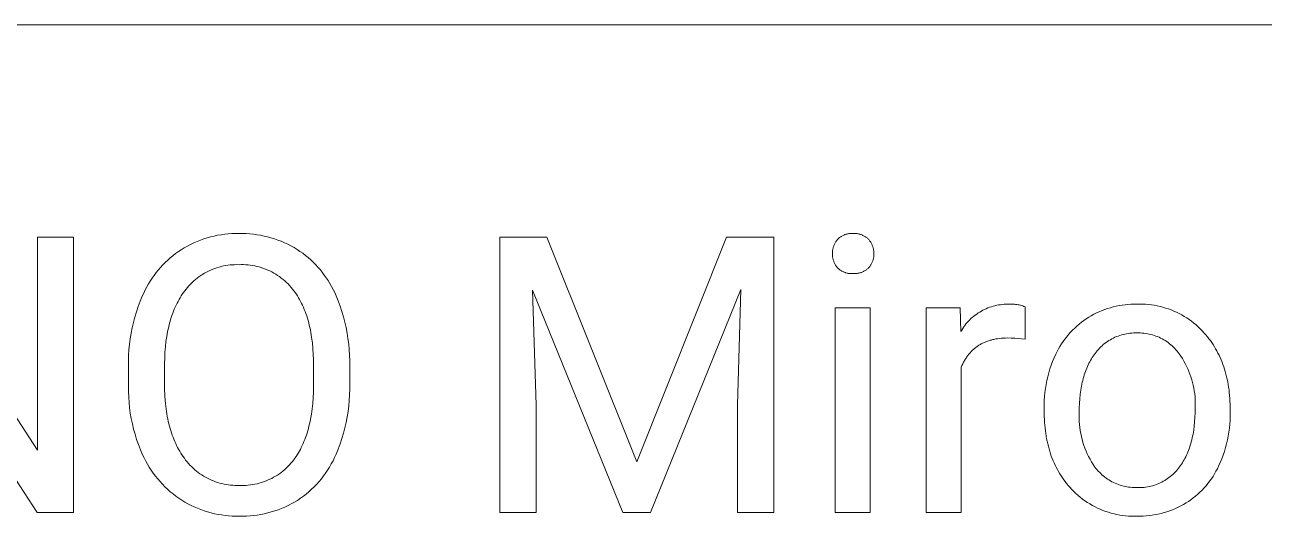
# Model space of a CAD drawing. Header units: millimetres. Extents: x 974 to 5700, y -47 to 3256.
# Drawn here: x 4353.3 to 4555, y 401.8 to 481.8 of the extents above; entities that cross this region are included whole.
import ezdxf

# ---------------------------------------------------------------- set-up
doc = ezdxf.new("R2010")
doc.units = ezdxf.units.MM
doc.header["$MEASUREMENT"] = 0
doc.layers.add('Domyślny', color=7, linetype='Continuous', true_color=0x000000)

msp = doc.modelspace()

# ---------------------------------------------------------------- linework, layer by layer
at = {"layer": 'Domyślny', "color": 18, "lineweight": 15, "true_color": 0x000000}
for p, q in [((5695.7, 481.77), (3913.94, 481.77)), ((4385.29, 447.61), (4385.87, 447.69)), ((4385.87, 447.69), (4386.45, 447.75)), ((4386.45, 447.75), (4387.03, 447.79)), ((4387.03, 447.79), (4387.61, 447.81)), ((4387.61, 447.81), (4388.19, 447.81)), ((4388.19, 447.81), (4388.78, 447.81)), ((4388.78, 447.81), (4389.36, 447.79)), ((4389.36, 447.79), (4389.95, 447.75)), ((4389.95, 447.75), (4390.53, 447.69)), ((4390.53, 447.69), (4391.11, 447.62)), ((4486.78, 447.63), (4486.89, 447.67)), ((4486.89, 447.67), (4486.99, 447.7)), ((4486.99, 447.7), (4487.1, 447.73)), ((4487.1, 447.73), (4487.21, 447.75)), ((4487.21, 447.75), (4487.32, 447.77)), ((4487.32, 447.77), (4487.43, 447.79)), ((4487.43, 447.79), (4487.54, 447.8)), ((4487.54, 447.8), (4487.65, 447.81)), ((4487.65, 447.81), (4487.76, 447.82)), ((4487.76, 447.82), (4487.87, 447.82)), ((4487.87, 447.82), (4487.98, 447.82)), ((4487.98, 447.82), (4488.09, 447.82)), ((4488.09, 447.82), (4488.2, 447.82)), ((4488.2, 447.82), (4488.32, 447.82)), ((4488.32, 447.82), (4488.43, 447.82)), ((4488.43, 447.82), (4488.54, 447.81)), ((4488.54, 447.81), (4488.65, 447.8)), ((4488.65, 447.8), (4488.76, 447.79)), ((4488.76, 447.79), (4488.87, 447.77)), ((4488.87, 447.77), (4488.98, 447.75)), ((4488.98, 447.75), (4489.09, 447.73)), ((4489.09, 447.73), (4489.19, 447.7)), ((4489.19, 447.7), (4489.3, 447.66)), ((4489.3, 447.66), (4489.4, 447.63)), ((4332.81, 447.2), (4355.41, 412.56)), ((4355.41, 412.56), (4355.41, 447.2)), ((4355.41, 447.2), (4361.29, 447.2)), ((4361.29, 447.2), (4361.29, 402.44)), ((4379.28, 445.49), (4379.79, 445.77)), ((4379.79, 445.77), (4380.3, 446.04)), ((4380.3, 446.04), (4380.83, 446.29)), ((4380.83, 446.29), (4381.37, 446.52)), ((4381.37, 446.52), (4381.91, 446.73)), ((4381.91, 446.73), (4382.46, 446.93)), ((4382.46, 446.93), (4383.01, 447.1)), ((4383.01, 447.1), (4383.58, 447.26)), ((4383.58, 447.26), (4384.14, 447.4)), ((4384.14, 447.4), (4384.71, 447.52)), ((4384.71, 447.52), (4385.29, 447.61)), ((4391.11, 447.62), (4391.68, 447.52)), ((4391.68, 447.52), (4392.26, 447.4)), ((4392.26, 447.4), (4392.83, 447.27)), ((4392.83, 447.27), (4393.39, 447.11)), ((4393.39, 447.11), (4393.95, 446.94)), ((4393.95, 446.94), (4394.5, 446.75)), ((4394.5, 446.75), (4395.05, 446.54)), ((4395.05, 446.54), (4395.58, 446.31)), ((4395.58, 446.31), (4396.11, 446.06)), ((4396.11, 446.06), (4396.64, 445.8)), ((4396.64, 445.8), (4397.15, 445.51)), ((4430.64, 402.43), (4430.64, 447.2)), ((4430.64, 447.2), (4438.26, 447.2)), ((4438.26, 447.2), (4452.9, 410.68)), ((4452.9, 410.68), (4467.52, 447.2)), ((4467.52, 447.2), (4475.19, 447.2)), ((4475.19, 447.2), (4475.19, 402.43)), ((4484.87, 445.55), (4484.9, 445.66)), ((4484.9, 445.66), (4484.94, 445.77)), ((4484.94, 445.77), (4484.98, 445.88)), ((4484.98, 445.88), (4485.03, 445.98)), ((4485.03, 445.98), (4485.07, 446.09)), ((4485.07, 446.09), (4485.12, 446.19)), ((4485.12, 446.19), (4485.18, 446.29)), ((4485.18, 446.29), (4485.24, 446.39)), ((4485.24, 446.39), (4485.3, 446.49)), ((4485.3, 446.49), (4485.36, 446.58)), ((4485.36, 446.58), (4485.43, 446.68)), ((4485.43, 446.68), (4485.5, 446.77)), ((4485.5, 446.77), (4485.57, 446.86)), ((4485.57, 446.86), (4485.65, 446.93)), ((4485.65, 446.93), (4485.74, 447.01)), ((4485.74, 447.01), (4485.82, 447.08)), ((4485.82, 447.08), (4485.91, 447.15)), ((4485.91, 447.15), (4486, 447.22)), ((4486, 447.22), (4486.09, 447.28)), ((4486.09, 447.28), (4486.18, 447.34)), ((4486.18, 447.34), (4486.28, 447.4)), ((4486.28, 447.4), (4486.37, 447.45)), ((4486.37, 447.45), (4486.47, 447.5)), ((4486.47, 447.5), (4486.58, 447.55)), ((4486.58, 447.55), (4486.68, 447.59)), ((4486.68, 447.59), (4486.78, 447.63)), ((4489.4, 447.63), (4489.51, 447.59)), ((4489.51, 447.59), (4489.61, 447.55)), ((4489.61, 447.55), (4489.71, 447.5)), ((4489.71, 447.5), (4489.81, 447.45)), ((4489.81, 447.45), (4489.91, 447.4)), ((4489.91, 447.4), (4490, 447.34)), ((4490, 447.34), (4490.1, 447.28)), ((4490.1, 447.28), (4490.19, 447.22)), ((4490.19, 447.22), (4490.28, 447.15)), ((4490.28, 447.15), (4490.37, 447.08)), ((4490.37, 447.08), (4490.45, 447.01)), ((4490.45, 447.01), (4490.53, 446.93)), ((4490.53, 446.93), (4490.61, 446.86)), ((4490.61, 446.86), (4490.69, 446.77)), ((4490.69, 446.77), (4490.76, 446.68)), ((4490.76, 446.68), (4490.83, 446.59)), ((4490.83, 446.59), (4490.9, 446.49)), ((4490.9, 446.49), (4490.96, 446.4)), ((4490.96, 446.4), (4491.02, 446.3)), ((4491.02, 446.3), (4491.08, 446.2)), ((4491.08, 446.2), (4491.13, 446.09)), ((4491.13, 446.09), (4491.18, 445.99)), ((4491.18, 445.99), (4491.22, 445.88)), ((4491.22, 445.88), (4491.27, 445.77)), ((4491.27, 445.77), (4491.3, 445.66)), ((4491.3, 445.66), (4491.34, 445.55)), ((4376.59, 443.48), (4377, 443.85)), ((4377, 443.85), (4377.43, 444.2)), ((4377.43, 444.2), (4377.87, 444.55)), ((4377.87, 444.55), (4378.32, 444.87)), ((4378.32, 444.87), (4378.78, 445.18)), ((4378.78, 445.18), (4379.28, 445.49)), ((4397.15, 445.51), (4397.65, 445.21)), ((4397.65, 445.21), (4398.11, 444.91)), ((4398.11, 444.91), (4398.56, 444.59)), ((4398.56, 444.59), (4399, 444.25)), ((4399, 444.25), (4399.43, 443.9)), ((4399.43, 443.9), (4399.85, 443.53)), ((4484.74, 444.76), (4484.75, 444.87)), ((4484.74, 444.64), (4484.74, 444.76)), ((4484.74, 444.53), (4484.74, 444.64)), ((4484.74, 444.41), (4484.74, 444.53)), ((4484.74, 444.3), (4484.74, 444.41)), ((4484.75, 444.18), (4484.74, 444.3)), ((4484.75, 444.87), (4484.76, 444.99)), ((4484.76, 444.07), (4484.75, 444.18)), ((4484.76, 444.99), (4484.77, 445.1)), ((4484.77, 443.96), (4484.76, 444.07)), ((4484.77, 445.1), (4484.79, 445.21)), ((4484.79, 443.84), (4484.77, 443.96)), ((4484.79, 445.21), (4484.82, 445.33)), ((4484.81, 443.73), (4484.79, 443.84)), ((4484.84, 443.62), (4484.81, 443.73)), ((4484.82, 445.33), (4484.84, 445.44)), ((4484.84, 445.44), (4484.87, 445.55)), ((4491.34, 445.55), (4491.37, 445.44)), ((4491.38, 443.65), (4491.36, 443.55)), ((4491.37, 445.44), (4491.4, 445.33)), ((4491.41, 443.76), (4491.38, 443.65)), ((4491.4, 445.33), (4491.42, 445.22)), ((4491.43, 443.87), (4491.41, 443.76)), ((4491.42, 445.22), (4491.44, 445.1)), ((4491.45, 443.98), (4491.43, 443.87)), ((4491.44, 445.1), (4491.45, 444.99)), ((4491.45, 444.99), (4491.47, 444.87)), ((4491.46, 444.09), (4491.45, 443.98)), ((4491.47, 444.2), (4491.46, 444.09)), ((4491.47, 444.87), (4491.47, 444.76)), ((4491.47, 444.76), (4491.48, 444.64)), ((4491.48, 444.31), (4491.47, 444.2)), ((4491.48, 444.64), (4491.48, 444.53)), ((4491.48, 444.53), (4491.48, 444.42)), ((4491.48, 444.42), (4491.48, 444.31)), ((4374.7, 441.44), (4375.05, 441.87)), ((4375.05, 441.87), (4375.41, 442.29)), ((4375.41, 442.29), (4375.79, 442.7)), ((4375.79, 442.7), (4376.18, 443.1)), ((4376.18, 443.1), (4376.59, 443.48)), ((4383.25, 441.71), (4382.92, 441.54)), ((4383.58, 441.86), (4383.25, 441.71)), ((4383.91, 442), (4383.58, 441.86)), ((4384.26, 442.13), (4383.91, 442)), ((4384.6, 442.25), (4384.26, 442.13)), ((4384.95, 442.35), (4384.6, 442.25)), ((4385.3, 442.45), (4384.95, 442.35)), ((4385.66, 442.53), (4385.3, 442.45)), ((4386.01, 442.6), (4385.66, 442.53)), ((4386.37, 442.65), (4386.01, 442.6)), ((4386.74, 442.7), (4386.37, 442.65)), ((4387.1, 442.73), (4386.74, 442.7)), ((4387.46, 442.74), (4387.1, 442.73)), ((4387.83, 442.75), (4387.46, 442.74)), ((4388.19, 442.74), (4387.83, 442.75)), ((4388.56, 442.75), (4388.19, 442.74)), ((4388.93, 442.75), (4388.56, 442.75)), ((4389.3, 442.73), (4388.93, 442.75)), ((4389.66, 442.7), (4389.3, 442.73)), ((4390.03, 442.66), (4389.66, 442.7)), ((4390.39, 442.61), (4390.03, 442.66)), ((4390.75, 442.54), (4390.39, 442.61)), ((4391.11, 442.46), (4390.75, 442.54)), ((4391.47, 442.37), (4391.11, 442.46)), ((4391.82, 442.26), (4391.47, 442.37)), ((4392.17, 442.14), (4391.82, 442.26)), ((4392.52, 442.02), (4392.17, 442.14)), ((4392.86, 441.87), (4392.52, 442.02)), ((4393.19, 441.72), (4392.86, 441.87)), ((4393.52, 441.56), (4393.19, 441.72)), ((4399.85, 443.53), (4400.25, 443.15)), ((4400.25, 443.15), (4400.64, 442.76)), ((4400.64, 442.76), (4401.02, 442.35)), ((4401.02, 442.35), (4401.39, 441.93)), ((4401.39, 441.93), (4401.74, 441.5)), ((4484.87, 443.51), (4484.84, 443.62)), ((4484.9, 443.4), (4484.87, 443.51)), ((4484.94, 443.29), (4484.9, 443.4)), ((4484.98, 443.18), (4484.94, 443.29)), ((4485.02, 443.08), (4484.98, 443.18)), ((4485.07, 442.97), (4485.02, 443.08)), ((4485.12, 442.87), (4485.07, 442.97)), ((4485.18, 442.77), (4485.12, 442.87)), ((4485.23, 442.67), (4485.18, 442.77)), ((4485.3, 442.58), (4485.23, 442.67)), ((4485.36, 442.48), (4485.3, 442.58)), ((4485.43, 442.39), (4485.36, 442.48)), ((4485.5, 442.3), (4485.43, 442.39)), ((4485.57, 442.21), (4485.5, 442.3)), ((4485.66, 442.14), (4485.57, 442.21)), ((4485.74, 442.06), (4485.66, 442.14)), ((4485.82, 442), (4485.74, 442.06)), ((4485.91, 441.93), (4485.82, 442)), ((4486, 441.86), (4485.91, 441.93)), ((4486.09, 441.8), (4486, 441.86)), ((4486.19, 441.75), (4486.09, 441.8)), ((4486.28, 441.69), (4486.19, 441.75)), ((4486.38, 441.64), (4486.28, 441.69)), ((4486.48, 441.59), (4486.38, 441.64)), ((4489.77, 441.62), (4489.66, 441.57)), ((4489.87, 441.68), (4489.77, 441.62)), ((4489.97, 441.73), (4489.87, 441.68)), ((4490.07, 441.79), (4489.97, 441.73)), ((4490.16, 441.85), (4490.07, 441.79)), ((4490.26, 441.92), (4490.16, 441.85)), ((4490.35, 441.99), (4490.26, 441.92)), ((4490.44, 442.06), (4490.35, 441.99)), ((4490.53, 442.13), (4490.44, 442.06)), ((4490.61, 442.21), (4490.53, 442.13)), ((4490.68, 442.3), (4490.61, 442.21)), ((4490.75, 442.38), (4490.68, 442.3)), ((4490.82, 442.47), (4490.75, 442.38)), ((4490.89, 442.56), (4490.82, 442.47)), ((4490.95, 442.65), (4490.89, 442.56)), ((4491.01, 442.74), (4490.95, 442.65)), ((4491.06, 442.84), (4491.01, 442.74)), ((4491.11, 442.93), (4491.06, 442.84)), ((4491.16, 443.03), (4491.11, 442.93)), ((4491.21, 443.13), (4491.16, 443.03)), ((4491.25, 443.23), (4491.21, 443.13)), ((4491.29, 443.34), (4491.25, 443.23)), ((4491.32, 443.44), (4491.29, 443.34)), ((4491.36, 443.55), (4491.32, 443.44)), ((4373.18, 439.12), (4373.45, 439.6)), ((4373.45, 439.6), (4373.74, 440.07)), ((4373.74, 440.07), (4374.05, 440.54)), ((4374.05, 440.54), (4374.37, 440.99)), ((4374.37, 440.99), (4374.7, 441.44)), ((4380.56, 439.84), (4380.3, 439.59)), ((4380.83, 440.09), (4380.56, 439.84)), ((4381.11, 440.33), (4380.83, 440.09)), ((4381.39, 440.56), (4381.11, 440.33)), ((4381.68, 440.78), (4381.39, 440.56)), ((4381.98, 440.98), (4381.68, 440.78)), ((4382.29, 441.18), (4381.98, 440.98)), ((4382.6, 441.37), (4382.29, 441.18)), ((4382.92, 441.54), (4382.6, 441.37)), ((4393.85, 441.38), (4393.52, 441.56)), ((4394.16, 441.2), (4393.85, 441.38)), ((4394.47, 441), (4394.16, 441.2)), ((4394.78, 440.79), (4394.47, 441)), ((4395.07, 440.57), (4394.78, 440.79)), ((4395.36, 440.34), (4395.07, 440.57)), ((4395.64, 440.1), (4395.36, 440.34)), ((4395.91, 439.85), (4395.64, 440.1)), ((4396.18, 439.6), (4395.91, 439.85)), ((4396.43, 439.33), (4396.18, 439.6)), ((4401.74, 441.5), (4402.07, 441.06)), ((4402.07, 441.06), (4402.39, 440.61)), ((4402.39, 440.61), (4402.7, 440.15)), ((4402.7, 440.15), (4402.99, 439.67)), ((4402.99, 439.67), (4403.26, 439.19)), ((4486.58, 441.55), (4486.48, 441.59)), ((4486.68, 441.51), (4486.58, 441.55)), ((4486.79, 441.47), (4486.68, 441.51)), ((4486.89, 441.43), (4486.79, 441.47)), ((4487, 441.4), (4486.89, 441.43)), ((4487.11, 441.38), (4487, 441.4)), ((4487.21, 441.35), (4487.11, 441.38)), ((4487.32, 441.33), (4487.21, 441.35)), ((4487.43, 441.32), (4487.32, 441.33)), ((4487.54, 441.31), (4487.43, 441.32)), ((4487.65, 441.3), (4487.54, 441.31)), ((4487.76, 441.29), (4487.65, 441.3)), ((4487.87, 441.29), (4487.76, 441.29)), ((4487.98, 441.29), (4487.87, 441.29)), ((4488.09, 441.3), (4487.98, 441.29)), ((4488.21, 441.29), (4488.09, 441.3)), ((4488.32, 441.29), (4488.21, 441.29)), ((4488.44, 441.29), (4488.32, 441.29)), ((4488.55, 441.3), (4488.44, 441.29)), ((4488.67, 441.31), (4488.55, 441.3)), ((4488.78, 441.32), (4488.67, 441.31)), ((4488.89, 441.34), (4488.78, 441.32)), ((4489.01, 441.36), (4488.89, 441.34)), ((4489.12, 441.39), (4489.01, 441.36)), ((4489.23, 441.42), (4489.12, 441.39)), ((4489.34, 441.45), (4489.23, 441.42)), ((4489.45, 441.49), (4489.34, 441.45)), ((4489.56, 441.53), (4489.45, 441.49)), ((4489.66, 441.57), (4489.56, 441.53)), ((4372.11, 436.78), (4372.45, 437.61)), ((4372.45, 437.61), (4372.68, 438.12)), ((4372.68, 438.12), (4372.92, 438.62)), ((4372.92, 438.62), (4373.18, 439.12)), ((4378.79, 437.66), (4378.61, 437.37)), ((4378.97, 437.94), (4378.79, 437.66)), ((4379.16, 438.21), (4378.97, 437.94)), ((4379.36, 438.48), (4379.16, 438.21)), ((4379.58, 438.77), (4379.36, 438.48)), ((4379.81, 439.05), (4379.58, 438.77)), ((4380.05, 439.32), (4379.81, 439.05)), ((4380.3, 439.59), (4380.05, 439.32)), ((4396.67, 439.05), (4396.43, 439.33)), ((4396.91, 438.77), (4396.67, 439.05)), ((4397.13, 438.48), (4396.91, 438.77)), ((4397.33, 438.21), (4397.13, 438.48)), ((4397.52, 437.93), (4397.33, 438.21)), ((4397.7, 437.65), (4397.52, 437.93)), ((4397.88, 437.36), (4397.7, 437.65)), ((4403.26, 439.19), (4403.52, 438.7)), ((4403.52, 438.7), (4403.76, 438.2)), ((4403.76, 438.2), (4403.98, 437.69)), ((4403.98, 437.69), (4404.32, 436.85)), ((4450.62, 402.43), (4435.96, 438.59)), ((4435.96, 438.59), (4436.55, 419.87)), ((4469.84, 438.68), (4455.13, 402.43)), ((4469.28, 419.87), (4469.84, 438.68)), ((4355.35, 402.44), (4332.81, 436.92)), ((4371.5, 435.08), (4371.79, 435.94)), ((4371.79, 435.94), (4372.11, 436.78)), ((4377.81, 435.83), (4377.66, 435.51)), ((4377.95, 436.15), (4377.81, 435.83)), ((4378.11, 436.47), (4377.95, 436.15)), ((4378.27, 436.77), (4378.11, 436.47)), ((4378.44, 437.07), (4378.27, 436.77)), ((4378.61, 437.37), (4378.44, 437.07)), ((4398.05, 437.06), (4397.88, 437.36)), ((4398.22, 436.76), (4398.05, 437.06)), ((4398.38, 436.45), (4398.22, 436.76)), ((4398.53, 436.13), (4398.38, 436.45)), ((4398.67, 435.8), (4398.53, 436.13)), ((4398.81, 435.47), (4398.67, 435.8)), ((4404.32, 436.85), (4404.64, 436)), ((4404.64, 436), (4404.92, 435.14)), ((4485.21, 402.44), (4485.21, 435.7)), ((4485.21, 435.7), (4490.89, 435.7)), ((4490.89, 435.7), (4490.89, 402.44)), ((4500, 402.44), (4500, 435.7)), ((4500, 435.7), (4505.52, 435.7)), ((4505.52, 435.7), (4505.62, 431.86)), ((4509.5, 435.46), (4509.77, 435.58)), ((4509.77, 435.58), (4510.04, 435.7)), ((4510.04, 435.7), (4510.32, 435.8)), ((4510.32, 435.8), (4510.61, 435.9)), ((4510.61, 435.9), (4510.89, 435.98)), ((4510.89, 435.98), (4511.18, 436.06)), ((4511.18, 436.06), (4511.47, 436.13)), ((4511.47, 436.13), (4511.77, 436.18)), ((4511.77, 436.18), (4512.06, 436.23)), ((4512.06, 436.23), (4512.36, 436.27)), ((4512.36, 436.27), (4512.66, 436.29)), ((4512.66, 436.29), (4512.95, 436.31)), ((4512.95, 436.31), (4513.25, 436.32)), ((4513.25, 436.32), (4513.55, 436.31)), ((4513.55, 436.31), (4513.75, 436.32)), ((4513.75, 436.32), (4513.95, 436.32)), ((4513.95, 436.32), (4514.14, 436.31)), ((4514.14, 436.31), (4514.34, 436.3)), ((4514.34, 436.3), (4514.54, 436.28)), ((4514.54, 436.28), (4514.74, 436.25)), ((4514.74, 436.25), (4514.93, 436.22)), ((4514.93, 436.22), (4515.12, 436.18)), ((4515.12, 436.18), (4515.32, 436.13)), ((4515.32, 436.13), (4515.51, 436.08)), ((4515.51, 436.08), (4515.7, 436.02)), ((4515.7, 436.02), (4515.88, 435.96)), ((4515.88, 435.96), (4516.07, 435.89)), ((4516.07, 435.89), (4516.07, 430.6)), ((4529.05, 435.44), (4529.51, 435.6)), ((4529.51, 435.6), (4529.97, 435.74)), ((4529.97, 435.74), (4530.44, 435.87)), ((4530.44, 435.87), (4530.91, 435.98)), ((4530.91, 435.98), (4531.38, 436.08)), ((4531.38, 436.08), (4531.86, 436.16)), ((4531.86, 436.16), (4532.34, 436.22)), ((4532.34, 436.22), (4532.82, 436.27)), ((4532.82, 436.27), (4533.31, 436.3)), ((4533.31, 436.3), (4533.79, 436.31)), ((4533.79, 436.31), (4534.27, 436.31)), ((4534.27, 436.31), (4534.75, 436.32)), ((4534.75, 436.32), (4535.22, 436.32)), ((4535.22, 436.32), (4535.7, 436.29)), ((4535.7, 436.29), (4536.17, 436.25)), ((4536.17, 436.25), (4536.64, 436.2)), ((4536.64, 436.2), (4537.11, 436.13)), ((4537.11, 436.13), (4537.57, 436.04)), ((4537.57, 436.04), (4538.04, 435.94)), ((4538.04, 435.94), (4538.5, 435.82)), ((4538.5, 435.82), (4538.95, 435.68)), ((4538.95, 435.68), (4539.4, 435.54)), ((4371, 433.35), (4371.24, 434.22)), ((4371.24, 434.22), (4371.5, 435.08)), ((4377.04, 433.77), (4376.94, 433.41)), ((4377.16, 434.13), (4377.04, 433.77)), ((4377.27, 434.49), (4377.16, 434.13)), ((4377.4, 434.83), (4377.27, 434.49)), ((4377.53, 435.17), (4377.4, 434.83)), ((4377.66, 435.51), (4377.53, 435.17)), ((4398.95, 435.12), (4398.81, 435.47)), ((4399.08, 434.77), (4398.95, 435.12)), ((4399.2, 434.42), (4399.08, 434.77)), ((4399.31, 434.05), (4399.2, 434.42)), ((4399.42, 433.68), (4399.31, 434.05)), ((4399.53, 433.3), (4399.42, 433.68)), ((4404.92, 435.14), (4405.18, 434.27)), ((4405.18, 434.27), (4405.41, 433.39)), ((4506.86, 433.54), (4507.07, 433.75)), ((4507.07, 433.75), (4507.28, 433.96)), ((4507.28, 433.96), (4507.5, 434.16)), ((4507.5, 434.16), (4507.73, 434.35)), ((4507.73, 434.35), (4507.97, 434.53)), ((4507.97, 434.53), (4508.21, 434.71)), ((4508.21, 434.71), (4508.46, 434.88)), ((4508.46, 434.88), (4508.71, 435.03)), ((4508.71, 435.03), (4508.97, 435.19)), ((4508.97, 435.19), (4509.23, 435.33)), ((4509.23, 435.33), (4509.5, 435.46)), ((4525.25, 433.37), (4525.64, 433.65)), ((4525.64, 433.65), (4526.03, 433.93)), ((4526.03, 433.93), (4526.43, 434.19)), ((4526.43, 434.19), (4526.85, 434.43)), ((4526.85, 434.43), (4527.28, 434.67)), ((4527.28, 434.67), (4527.71, 434.88)), ((4527.71, 434.88), (4528.15, 435.08)), ((4528.15, 435.08), (4528.6, 435.27)), ((4528.6, 435.27), (4529.05, 435.44)), ((4539.4, 435.54), (4539.85, 435.37)), ((4539.85, 435.37), (4540.29, 435.19)), ((4540.29, 435.19), (4540.72, 435)), ((4540.72, 435), (4541.15, 434.79)), ((4541.15, 434.79), (4541.56, 434.56)), ((4541.56, 434.56), (4541.97, 434.33)), ((4541.97, 434.33), (4542.38, 434.08)), ((4542.38, 434.08), (4542.77, 433.81)), ((4542.77, 433.81), (4543.15, 433.53)), ((4370.48, 430.7), (4370.63, 431.59)), ((4370.63, 431.59), (4370.8, 432.47)), ((4370.8, 432.47), (4371, 433.35)), ((4376.58, 431.88), (4376.43, 431.07)), ((4376.66, 432.27), (4376.58, 431.88)), ((4376.75, 432.65), (4376.66, 432.27)), ((4376.84, 433.03), (4376.75, 432.65)), ((4376.94, 433.41), (4376.84, 433.03)), ((4399.62, 432.92), (4399.53, 433.3)), ((4399.71, 432.52), (4399.62, 432.92)), ((4399.8, 432.12), (4399.71, 432.52)), ((4399.88, 431.72), (4399.8, 432.12)), ((4400.01, 430.88), (4399.88, 431.72)), ((4405.41, 433.39), (4405.61, 432.51)), ((4405.61, 432.51), (4405.78, 431.62)), ((4405.78, 431.62), (4405.92, 430.72)), ((4505.62, 431.86), (4505.77, 432.11)), ((4505.77, 432.11), (4505.93, 432.37)), ((4505.93, 432.37), (4506.1, 432.61)), ((4506.1, 432.61), (4506.28, 432.85)), ((4506.28, 432.85), (4506.46, 433.09)), ((4506.46, 433.09), (4506.66, 433.31)), ((4506.66, 433.31), (4506.86, 433.54)), ((4523.17, 431.39), (4523.49, 431.74)), ((4523.49, 431.74), (4523.82, 432.09)), ((4523.82, 432.09), (4524.16, 432.43)), ((4524.16, 432.43), (4524.52, 432.75)), ((4524.52, 432.75), (4524.88, 433.07)), ((4524.88, 433.07), (4525.25, 433.37)), ((4532.87, 431.55), (4532.59, 431.51)), ((4533.15, 431.59), (4532.87, 431.55)), ((4533.43, 431.62), (4533.15, 431.59)), ((4533.71, 431.63), (4533.43, 431.62)), ((4533.99, 431.64), (4533.71, 431.63)), ((4534.27, 431.64), (4533.99, 431.64)), ((4534.56, 431.64), (4534.27, 431.64)), ((4534.84, 431.64), (4534.56, 431.64)), ((4535.13, 431.62), (4534.84, 431.64)), ((4535.41, 431.59), (4535.13, 431.62)), ((4535.7, 431.56), (4535.41, 431.59)), ((4535.98, 431.51), (4535.7, 431.56)), ((4543.15, 433.53), (4543.53, 433.24)), ((4543.53, 433.24), (4543.89, 432.94)), ((4543.89, 432.94), (4544.25, 432.62)), ((4544.25, 432.62), (4544.59, 432.3)), ((4544.59, 432.3), (4544.92, 431.96)), ((4544.92, 431.96), (4545.24, 431.61)), ((4545.24, 431.61), (4545.5, 431.31)), ((4370.28, 428.9), (4370.36, 429.8)), ((4370.36, 429.8), (4370.48, 430.7)), ((4376.31, 430.24), (4376.22, 429.38)), ((4376.43, 431.07), (4376.31, 430.24)), ((4400.13, 430.01), (4400.01, 430.88)), ((4400.21, 429.12), (4400.13, 430.01)), ((4405.92, 430.72), (4406.04, 429.82)), ((4406.04, 429.82), (4406.12, 428.92)), ((4508.45, 429.55), (4508.34, 429.47)), ((4508.57, 429.63), (4508.45, 429.55)), ((4508.69, 429.7), (4508.57, 429.63)), ((4508.81, 429.77), (4508.69, 429.7)), ((4508.93, 429.84), (4508.81, 429.77)), ((4509.06, 429.91), (4508.93, 429.84)), ((4509.19, 429.97), (4509.06, 429.91)), ((4509.31, 430.03), (4509.19, 429.97)), ((4509.44, 430.09), (4509.31, 430.03)), ((4509.58, 430.15), (4509.44, 430.09)), ((4509.71, 430.2), (4509.58, 430.15)), ((4509.85, 430.26), (4509.71, 430.2)), ((4509.98, 430.31), (4509.85, 430.26)), ((4510.12, 430.35), (4509.98, 430.31)), ((4510.26, 430.4), (4510.12, 430.35)), ((4510.4, 430.44), (4510.26, 430.4)), ((4510.55, 430.48), (4510.4, 430.44)), ((4510.69, 430.52), (4510.55, 430.48)), ((4510.84, 430.56), (4510.69, 430.52)), ((4510.99, 430.59), (4510.84, 430.56)), ((4511.3, 430.65), (4510.99, 430.59)), ((4511.61, 430.7), (4511.3, 430.65)), ((4511.92, 430.74), (4511.61, 430.7)), ((4512.25, 430.78), (4511.92, 430.74)), ((4512.58, 430.8), (4512.25, 430.78)), ((4512.92, 430.81), (4512.58, 430.8)), ((4513.27, 430.82), (4512.92, 430.81)), ((4513.83, 430.81), (4513.27, 430.82)), ((4514.39, 430.79), (4513.83, 430.81)), ((4514.95, 430.74), (4514.39, 430.79)), ((4515.51, 430.68), (4514.95, 430.74)), ((4516.07, 430.6), (4515.51, 430.68)), ((4521.76, 429.44), (4522.02, 429.85)), ((4522.02, 429.85), (4522.29, 430.25)), ((4522.29, 430.25), (4522.57, 430.64)), ((4522.57, 430.64), (4522.86, 431.02)), ((4522.86, 431.02), (4523.17, 431.39)), ((4528.6, 429.54), (4528.4, 429.35)), ((4528.81, 429.73), (4528.6, 429.54)), ((4529.03, 429.9), (4528.81, 429.73)), ((4529.26, 430.07), (4529.03, 429.9)), ((4529.49, 430.23), (4529.26, 430.07)), ((4529.72, 430.39), (4529.49, 430.23)), ((4529.96, 430.53), (4529.72, 430.39)), ((4530.21, 430.67), (4529.96, 430.53)), ((4530.46, 430.8), (4530.21, 430.67)), ((4530.71, 430.92), (4530.46, 430.8)), ((4530.97, 431.03), (4530.71, 430.92)), ((4531.24, 431.13), (4530.97, 431.03)), ((4531.5, 431.23), (4531.24, 431.13)), ((4531.77, 431.31), (4531.5, 431.23)), ((4532.04, 431.39), (4531.77, 431.31)), ((4532.32, 431.45), (4532.04, 431.39)), ((4532.59, 431.51), (4532.32, 431.45)), ((4536.26, 431.45), (4535.98, 431.51)), ((4536.53, 431.39), (4536.26, 431.45)), ((4536.81, 431.31), (4536.53, 431.39)), ((4537.08, 431.23), (4536.81, 431.31)), ((4537.35, 431.13), (4537.08, 431.23)), ((4537.62, 431.03), (4537.35, 431.13)), ((4537.88, 430.92), (4537.62, 431.03)), ((4538.14, 430.8), (4537.88, 430.92)), ((4538.39, 430.67), (4538.14, 430.8)), ((4538.64, 430.53), (4538.39, 430.67)), ((4538.88, 430.38), (4538.64, 430.53)), ((4539.12, 430.22), (4538.88, 430.38)), ((4539.35, 430.06), (4539.12, 430.22)), ((4539.58, 429.88), (4539.35, 430.06)), ((4539.8, 429.7), (4539.58, 429.88)), ((4540.01, 429.51), (4539.8, 429.7)), ((4540.22, 429.32), (4540.01, 429.51)), ((4545.5, 431.31), (4545.75, 431.01)), ((4545.75, 431.01), (4546, 430.7)), ((4546, 430.7), (4546.23, 430.38)), ((4546.23, 430.38), (4546.46, 430.06)), ((4546.46, 430.06), (4546.67, 429.74)), ((4546.67, 429.74), (4546.88, 429.4)), ((4370.2, 427.1), (4370.22, 428)), ((4370.22, 428), (4370.28, 428.9)), ((4376.1, 427.59), (4376.07, 426.66)), ((4376.14, 428.5), (4376.1, 427.59)), ((4376.22, 429.38), (4376.14, 428.5)), ((4400.28, 428.2), (4400.21, 429.12)), ((4400.31, 427.24), (4400.28, 428.2)), ((4406.12, 428.92), (4406.18, 428.01)), ((4406.18, 428.01), (4406.2, 427.11)), ((4506.47, 427.55), (4506.39, 427.42)), ((4506.55, 427.67), (4506.47, 427.55)), ((4506.64, 427.79), (4506.55, 427.67)), ((4506.72, 427.91), (4506.64, 427.79)), ((4506.81, 428.02), (4506.72, 427.91)), ((4506.9, 428.14), (4506.81, 428.02)), ((4506.99, 428.25), (4506.9, 428.14)), ((4507.08, 428.36), (4506.99, 428.25)), ((4507.18, 428.46), (4507.08, 428.36)), ((4507.27, 428.56), (4507.18, 428.46)), ((4507.37, 428.67), (4507.27, 428.56)), ((4507.47, 428.77), (4507.37, 428.67)), ((4507.57, 428.86), (4507.47, 428.77)), ((4507.68, 428.96), (4507.57, 428.86)), ((4507.78, 429.05), (4507.68, 428.96)), ((4507.89, 429.14), (4507.78, 429.05)), ((4508, 429.23), (4507.89, 429.14)), ((4508.11, 429.31), (4508, 429.23)), ((4508.22, 429.39), (4508.11, 429.31)), ((4508.34, 429.47), (4508.22, 429.39)), ((4520.57, 426.99), (4520.81, 427.59)), ((4520.81, 427.59), (4521.08, 428.18)), ((4521.08, 428.18), (4521.3, 428.61)), ((4521.3, 428.61), (4521.52, 429.03)), ((4521.52, 429.03), (4521.76, 429.44)), ((4527.01, 427.64), (4526.87, 427.41)), ((4527.16, 427.86), (4527.01, 427.64)), ((4527.32, 428.08), (4527.16, 427.86)), ((4527.47, 428.29), (4527.32, 428.08)), ((4527.64, 428.51), (4527.47, 428.29)), ((4527.82, 428.73), (4527.64, 428.51)), ((4528.01, 428.94), (4527.82, 428.73)), ((4528.2, 429.15), (4528.01, 428.94)), ((4528.4, 429.35), (4528.2, 429.15)), ((4540.42, 429.12), (4540.22, 429.32)), ((4540.62, 428.91), (4540.42, 429.12)), ((4540.8, 428.69), (4540.62, 428.91)), ((4540.98, 428.47), (4540.8, 428.69)), ((4541.15, 428.24), (4540.98, 428.47)), ((4541.42, 427.85), (4541.15, 428.24)), ((4541.67, 427.46), (4541.42, 427.85)), ((4546.88, 429.4), (4547.08, 429.06)), ((4547.08, 429.06), (4547.28, 428.72)), ((4547.28, 428.72), (4547.46, 428.37)), ((4547.46, 428.37), (4547.64, 428.01)), ((4547.64, 428.01), (4547.81, 427.65)), ((4547.81, 427.65), (4547.97, 427.28)), ((4370.2, 426.2), (4370.2, 427.1)), ((4370.2, 422.97), (4370.2, 426.2)), ((4376.07, 426.66), (4376.07, 423.37)), ((4400.33, 426.26), (4400.31, 427.24)), ((4400.33, 422.94), (4400.33, 426.26)), ((4406.2, 427.11), (4406.2, 426.2)), ((4406.2, 426.2), (4406.2, 423.37)), ((4505.81, 426.34), (4505.68, 426.05)), ((4505.68, 426.05), (4505.68, 402.44)), ((4505.94, 426.63), (4505.81, 426.34)), ((4506.08, 426.9), (4505.94, 426.63)), ((4506.16, 427.04), (4506.08, 426.9)), ((4506.23, 427.17), (4506.16, 427.04)), ((4506.31, 427.3), (4506.23, 427.17)), ((4506.39, 427.42), (4506.31, 427.3)), ((4519.94, 425.15), (4520.13, 425.77)), ((4520.13, 425.77), (4520.34, 426.38)), ((4520.34, 426.38), (4520.57, 426.99)), ((4526.01, 425.65), (4525.9, 425.38)), ((4526.11, 425.92), (4526.01, 425.65)), ((4526.23, 426.18), (4526.11, 425.92)), ((4526.35, 426.44), (4526.23, 426.18)), ((4526.47, 426.69), (4526.35, 426.44)), ((4526.6, 426.94), (4526.47, 426.69)), ((4526.73, 427.17), (4526.6, 426.94)), ((4526.87, 427.41), (4526.73, 427.17)), ((4541.91, 427.05), (4541.67, 427.46)), ((4542.14, 426.64), (4541.91, 427.05)), ((4542.35, 426.22), (4542.14, 426.64)), ((4542.55, 425.79), (4542.35, 426.22)), ((4542.74, 425.36), (4542.55, 425.79)), ((4547.97, 427.28), (4548.12, 426.9)), ((4548.12, 426.9), (4548.27, 426.52)), ((4548.27, 426.52), (4548.4, 426.13)), ((4548.4, 426.13), (4548.53, 425.74)), ((4548.53, 425.74), (4548.65, 425.34)), ((4519.5, 423.25), (4519.62, 423.89)), ((4519.62, 423.89), (4519.77, 424.52)), ((4519.77, 424.52), (4519.94, 425.15)), ((4525.39, 423.62), (4525.32, 423.3)), ((4525.46, 423.92), (4525.39, 423.62)), ((4525.54, 424.23), (4525.46, 423.92)), ((4525.62, 424.52), (4525.54, 424.23)), ((4525.71, 424.81), (4525.62, 424.52)), ((4525.8, 425.1), (4525.71, 424.81)), ((4525.9, 425.38), (4525.8, 425.1)), ((4542.91, 424.92), (4542.74, 425.36)), ((4543.06, 424.48), (4542.91, 424.92)), ((4543.2, 424.03), (4543.06, 424.48)), ((4543.33, 423.57), (4543.2, 424.03)), ((4543.44, 423.12), (4543.33, 423.57)), ((4548.65, 425.34), (4548.76, 424.93)), ((4548.76, 424.93), (4548.87, 424.52)), ((4548.87, 424.52), (4548.96, 424.1)), ((4548.96, 424.1), (4549.05, 423.67)), ((4549.05, 423.67), (4549.13, 423.24)), ((4370.21, 422.09), (4370.2, 422.97)), ((4370.24, 421.21), (4370.21, 422.09)), ((4376.07, 423.37), (4376.09, 422.42)), ((4376.09, 422.42), (4376.12, 421.49)), ((4376.12, 421.49), (4376.19, 420.59)), ((4400.26, 421.06), (4400.3, 421.99)), ((4400.3, 421.99), (4400.33, 422.94)), ((4406.18, 421.56), (4406.13, 420.65)), ((4406.2, 422.46), (4406.18, 421.56)), ((4406.2, 423.37), (4406.2, 422.46)), ((4519.24, 421.32), (4519.31, 421.97)), ((4519.31, 421.97), (4519.39, 422.61)), ((4519.39, 422.61), (4519.5, 423.25)), ((4525.05, 421.65), (4524.98, 420.94)), ((4525.15, 422.33), (4525.05, 421.65)), ((4525.2, 422.66), (4525.15, 422.33)), ((4525.26, 422.98), (4525.2, 422.66)), ((4525.32, 423.3), (4525.26, 422.98)), ((4543.53, 422.66), (4543.44, 423.12)), ((4543.61, 422.19), (4543.53, 422.66)), ((4543.68, 421.73), (4543.61, 422.19)), ((4543.73, 421.26), (4543.68, 421.73)), ((4549.13, 423.24), (4549.2, 422.81)), ((4549.2, 422.81), (4549.26, 422.36)), ((4549.26, 422.36), (4549.31, 421.92)), ((4549.31, 421.92), (4549.36, 421.46)), ((4549.36, 421.46), (4549.4, 421)), ((4370.3, 420.33), (4370.24, 421.21)), ((4370.39, 419.45), (4370.3, 420.33)), ((4370.51, 418.58), (4370.39, 419.45)), ((4376.19, 420.59), (4376.27, 419.72)), ((4376.27, 419.72), (4376.39, 418.87)), ((4400.09, 419.28), (4400.19, 420.15)), ((4400.19, 420.15), (4400.26, 421.06)), ((4406.04, 419.75), (4405.93, 418.85)), ((4406.13, 420.65), (4406.04, 419.75)), ((4436.55, 419.87), (4436.55, 402.43)), ((4469.28, 402.43), (4469.28, 419.87)), ((4519.18, 420.03), (4519.2, 420.67)), ((4519.18, 419.38), (4519.18, 420.03)), ((4519.2, 420.67), (4519.24, 421.32)), ((4524.9, 419.47), (4524.89, 418.7)), ((4524.93, 420.22), (4524.9, 419.47)), ((4524.98, 420.94), (4524.93, 420.22)), ((4543.76, 420.79), (4543.73, 421.26)), ((4543.78, 420.32), (4543.76, 420.79)), ((4543.76, 419.38), (4543.78, 419.85)), ((4543.78, 419.85), (4543.78, 420.32)), ((4549.4, 421), (4549.42, 420.53)), ((4549.42, 420.53), (4549.45, 420.06)), ((4549.45, 420.06), (4549.46, 419.09)), ((4370.66, 417.71), (4370.51, 418.58)), ((4370.84, 416.85), (4370.66, 417.71)), ((4376.39, 418.87), (4376.45, 418.46)), ((4376.45, 418.46), (4376.53, 418.05)), ((4376.53, 418.05), (4376.6, 417.65)), ((4376.6, 417.65), (4376.69, 417.25)), ((4399.75, 417.22), (4399.83, 417.62)), ((4399.83, 417.62), (4399.97, 418.44)), ((4399.97, 418.44), (4400.09, 419.28)), ((4405.79, 417.96), (4405.61, 417.07)), ((4405.93, 418.85), (4405.79, 417.96)), ((4519.18, 418.98), (4519.18, 419.38)), ((4519.2, 418.03), (4519.18, 418.98)), ((4519.22, 417.56), (4519.2, 418.03)), ((4519.24, 417.09), (4519.22, 417.56)), ((4524.89, 418.7), (4524.88, 418.21)), ((4524.88, 418.21), (4524.88, 417.71)), ((4524.88, 417.71), (4524.9, 417.22)), ((4543.67, 417.18), (4543.72, 417.89)), ((4543.72, 417.89), (4543.75, 418.62)), ((4543.75, 418.62), (4543.76, 419.38)), ((4549.44, 417.42), (4549.4, 416.77)), ((4549.46, 418.06), (4549.44, 417.42)), ((4549.46, 419.09), (4549.46, 418.7)), ((4549.46, 418.7), (4549.46, 418.06)), ((4371.05, 415.99), (4370.84, 416.85)), ((4371.28, 415.14), (4371.05, 415.99)), ((4376.69, 417.25), (4376.78, 416.86)), ((4376.78, 416.86), (4376.88, 416.48)), ((4376.88, 416.48), (4376.98, 416.11)), ((4376.98, 416.11), (4377.09, 415.74)), ((4377.09, 415.74), (4377.21, 415.38)), ((4399.26, 415.33), (4399.37, 415.7)), ((4399.37, 415.7), (4399.48, 416.07)), ((4399.48, 416.07), (4399.57, 416.44)), ((4399.57, 416.44), (4399.67, 416.83)), ((4399.67, 416.83), (4399.75, 417.22)), ((4405.41, 416.18), (4405.18, 415.31)), ((4405.61, 417.07), (4405.41, 416.18)), ((4519.28, 416.63), (4519.24, 417.09)), ((4519.33, 416.18), (4519.28, 416.63)), ((4519.38, 415.73), (4519.33, 416.18)), ((4519.44, 415.29), (4519.38, 415.73)), ((4524.9, 417.22), (4524.93, 416.72)), ((4524.93, 416.72), (4524.98, 416.23)), ((4524.98, 416.23), (4525.05, 415.74)), ((4525.05, 415.74), (4525.14, 415.25)), ((4543.41, 415.18), (4543.46, 415.5)), ((4543.46, 415.5), (4543.52, 415.82)), ((4543.52, 415.82), (4543.6, 416.49)), ((4543.6, 416.49), (4543.67, 417.18)), ((4549.25, 415.5), (4549.15, 414.86)), ((4549.34, 416.13), (4549.25, 415.5)), ((4549.4, 416.77), (4549.34, 416.13)), ((4371.54, 414.3), (4371.28, 415.14)), ((4371.84, 413.46), (4371.54, 414.3)), ((4372.15, 412.64), (4371.84, 413.46)), ((4377.21, 415.38), (4377.33, 415.02)), ((4377.33, 415.02), (4377.46, 414.67)), ((4377.46, 414.67), (4377.6, 414.33)), ((4377.6, 414.33), (4377.74, 413.99)), ((4377.74, 413.99), (4377.89, 413.66)), ((4377.89, 413.66), (4378.04, 413.34)), ((4398.48, 413.3), (4398.62, 413.62)), ((4398.62, 413.62), (4398.76, 413.95)), ((4398.76, 413.95), (4398.9, 414.29)), ((4398.9, 414.29), (4399.03, 414.63)), ((4399.03, 414.63), (4399.15, 414.98)), ((4399.15, 414.98), (4399.26, 415.33)), ((4404.64, 413.58), (4404.32, 412.73)), ((4404.92, 414.44), (4404.64, 413.58)), ((4405.18, 415.31), (4404.92, 414.44)), ((4519.51, 414.86), (4519.44, 415.29)), ((4519.59, 414.43), (4519.51, 414.86)), ((4519.67, 414.01), (4519.59, 414.43)), ((4519.76, 413.6), (4519.67, 414.01)), ((4519.87, 413.19), (4519.76, 413.6)), ((4525.14, 415.25), (4525.24, 414.77)), ((4525.24, 414.77), (4525.36, 414.29)), ((4525.36, 414.29), (4525.5, 413.81)), ((4525.5, 413.81), (4525.65, 413.34)), ((4542.96, 413.36), (4543.04, 413.65)), ((4543.04, 413.65), (4543.13, 413.94)), ((4543.13, 413.94), (4543.2, 414.24)), ((4543.2, 414.24), (4543.28, 414.55)), ((4543.28, 414.55), (4543.34, 414.86)), ((4543.34, 414.86), (4543.41, 415.18)), ((4548.87, 413.61), (4548.71, 412.99)), ((4549.02, 414.23), (4548.87, 413.61)), ((4549.15, 414.86), (4549.02, 414.23)), ((4372.5, 411.83), (4372.15, 412.64)), ((4372.75, 411.3), (4372.5, 411.83)), ((4378.04, 413.34), (4378.2, 413.02)), ((4378.2, 413.02), (4378.37, 412.71)), ((4378.37, 412.71), (4378.54, 412.4)), ((4378.54, 412.4), (4378.72, 412.1)), ((4378.72, 412.1), (4378.91, 411.81)), ((4378.91, 411.81), (4379.1, 411.53)), ((4379.1, 411.53), (4379.3, 411.25)), ((4397.29, 411.26), (4397.48, 411.53)), ((4397.48, 411.53), (4397.66, 411.81)), ((4397.66, 411.81), (4397.84, 412.09)), ((4397.84, 412.09), (4398.01, 412.38)), ((4398.01, 412.38), (4398.17, 412.68)), ((4398.17, 412.68), (4398.33, 412.99)), ((4398.33, 412.99), (4398.48, 413.3)), ((4403.98, 411.89), (4403.74, 411.36)), ((4404.32, 412.73), (4403.98, 411.89)), ((4519.98, 412.78), (4519.87, 413.19)), ((4520.09, 412.38), (4519.98, 412.78)), ((4520.22, 411.99), (4520.09, 412.38)), ((4520.35, 411.61), (4520.22, 411.99)), ((4520.5, 411.23), (4520.35, 411.61)), ((4525.65, 413.34), (4525.82, 412.88)), ((4525.82, 412.88), (4526.01, 412.42)), ((4526.01, 412.42), (4526.21, 411.97)), ((4526.21, 411.97), (4526.42, 411.52)), ((4526.42, 411.52), (4526.66, 411.08)), ((4542.08, 411.23), (4542.21, 411.48)), ((4542.21, 411.48), (4542.33, 411.73)), ((4542.33, 411.73), (4542.45, 411.99)), ((4542.45, 411.99), (4542.56, 412.25)), ((4542.56, 412.25), (4542.67, 412.52)), ((4542.67, 412.52), (4542.77, 412.8)), ((4542.77, 412.8), (4542.87, 413.08)), ((4542.87, 413.08), (4542.96, 413.36)), ((4548.31, 411.76), (4548.09, 411.16)), ((4548.52, 412.37), (4548.31, 411.76)), ((4548.71, 412.99), (4548.52, 412.37)), ((4373.01, 410.78), (4372.75, 411.3)), ((4373.3, 410.27), (4373.01, 410.78)), ((4373.6, 409.77), (4373.3, 410.27)), ((4373.91, 409.29), (4373.6, 409.77)), ((4379.3, 411.25), (4379.51, 410.96)), ((4379.51, 410.96), (4379.73, 410.68)), ((4379.73, 410.68), (4379.96, 410.4)), ((4379.96, 410.4), (4380.2, 410.14)), ((4380.2, 410.14), (4380.45, 409.88)), ((4380.45, 409.88), (4380.71, 409.63)), ((4380.71, 409.63), (4380.98, 409.39)), ((4380.98, 409.39), (4381.25, 409.16)), ((4395.34, 409.17), (4395.62, 409.4)), ((4395.62, 409.4), (4395.89, 409.65)), ((4395.89, 409.65), (4396.15, 409.9)), ((4396.15, 409.9), (4396.4, 410.16)), ((4396.4, 410.16), (4396.64, 410.43)), ((4396.64, 410.43), (4396.88, 410.71)), ((4396.88, 410.71), (4397.1, 411)), ((4397.1, 411), (4397.29, 411.26)), ((4402.92, 409.82), (4402.61, 409.32)), ((4403.21, 410.32), (4402.92, 409.82)), ((4403.49, 410.84), (4403.21, 410.32)), ((4403.74, 411.36), (4403.49, 410.84)), ((4520.65, 410.85), (4520.5, 411.23)), ((4520.81, 410.48), (4520.65, 410.85)), ((4520.97, 410.12), (4520.81, 410.48)), ((4521.15, 409.77), (4520.97, 410.12)), ((4521.33, 409.42), (4521.15, 409.77)), ((4521.52, 409.07), (4521.33, 409.42)), ((4526.66, 411.08), (4526.9, 410.65)), ((4526.9, 410.65), (4527.17, 410.23)), ((4527.17, 410.23), (4527.44, 409.82)), ((4527.44, 409.82), (4527.62, 409.6)), ((4527.62, 409.6), (4527.8, 409.38)), ((4527.8, 409.38), (4527.98, 409.16)), ((4540.7, 409.21), (4540.88, 409.42)), ((4540.88, 409.42), (4541.05, 409.63)), ((4541.05, 409.63), (4541.21, 409.86)), ((4541.21, 409.86), (4541.37, 410.07)), ((4541.37, 410.07), (4541.52, 410.29)), ((4541.52, 410.29), (4541.67, 410.52)), ((4541.67, 410.52), (4541.81, 410.75)), ((4541.81, 410.75), (4541.95, 410.99)), ((4541.95, 410.99), (4542.08, 411.23)), ((4547.37, 409.55), (4547.14, 409.13)), ((4547.57, 409.98), (4547.37, 409.55)), ((4547.84, 410.57), (4547.57, 409.98)), ((4548.09, 411.16), (4547.84, 410.57)), ((4374.25, 408.81), (4373.91, 409.29)), ((4374.6, 408.34), (4374.25, 408.81)), ((4374.96, 407.89), (4374.6, 408.34)), ((4375.34, 407.44), (4374.96, 407.89)), ((4375.74, 407.01), (4375.34, 407.44)), ((4381.25, 409.16), (4381.54, 408.94)), ((4381.54, 408.94), (4381.82, 408.73)), ((4381.82, 408.73), (4382.12, 408.53)), ((4382.12, 408.53), (4382.42, 408.34)), ((4382.42, 408.34), (4382.73, 408.16)), ((4382.73, 408.16), (4383.05, 407.99)), ((4383.05, 407.99), (4383.37, 407.83)), ((4383.37, 407.83), (4383.7, 407.69)), ((4383.7, 407.69), (4384.03, 407.55)), ((4384.03, 407.55), (4384.37, 407.43)), ((4384.37, 407.43), (4384.71, 407.31)), ((4391.83, 407.29), (4392.18, 407.41)), ((4392.18, 407.41), (4392.52, 407.53)), ((4392.52, 407.53), (4392.85, 407.67)), ((4392.85, 407.67), (4393.19, 407.82)), ((4393.19, 407.82), (4393.51, 407.98)), ((4393.51, 407.98), (4393.83, 408.15)), ((4393.83, 408.15), (4394.15, 408.33)), ((4394.15, 408.33), (4394.46, 408.52)), ((4394.46, 408.52), (4394.76, 408.73)), ((4394.76, 408.73), (4395.05, 408.94)), ((4395.05, 408.94), (4395.34, 409.17)), ((4401.21, 407.46), (4400.83, 407.03)), ((4401.59, 407.91), (4401.21, 407.46)), ((4401.95, 408.37), (4401.59, 407.91)), ((4402.29, 408.84), (4401.95, 408.37)), ((4402.61, 409.32), (4402.29, 408.84)), ((4521.72, 408.73), (4521.52, 409.07)), ((4521.93, 408.4), (4521.72, 408.73)), ((4522.15, 408.08), (4521.93, 408.4)), ((4522.37, 407.76), (4522.15, 408.08)), ((4522.6, 407.44), (4522.37, 407.76)), ((4522.84, 407.13), (4522.6, 407.44)), ((4527.98, 409.16), (4528.18, 408.96)), ((4528.18, 408.96), (4528.38, 408.76)), ((4528.38, 408.76), (4528.59, 408.56)), ((4528.59, 408.56), (4528.81, 408.38)), ((4528.81, 408.38), (4529.03, 408.2)), ((4529.03, 408.2), (4529.26, 408.03)), ((4529.26, 408.03), (4529.49, 407.87)), ((4529.49, 407.87), (4529.73, 407.71)), ((4529.73, 407.71), (4529.97, 407.56)), ((4529.97, 407.56), (4530.22, 407.43)), ((4530.22, 407.43), (4530.48, 407.3)), ((4538.07, 407.24), (4538.32, 407.37)), ((4538.32, 407.37), (4538.56, 407.5)), ((4538.56, 407.5), (4538.8, 407.63)), ((4538.8, 407.63), (4539.04, 407.78)), ((4539.04, 407.78), (4539.26, 407.93)), ((4539.26, 407.93), (4539.49, 408.09)), ((4539.49, 408.09), (4539.7, 408.26)), ((4539.7, 408.26), (4539.92, 408.44)), ((4539.92, 408.44), (4540.12, 408.62)), ((4540.12, 408.62), (4540.32, 408.81)), ((4540.32, 408.81), (4540.51, 409.01)), ((4540.51, 409.01), (4540.7, 409.21)), ((4546.11, 407.52), (4545.82, 407.14)), ((4546.39, 407.91), (4546.11, 407.52)), ((4546.66, 408.3), (4546.39, 407.91)), ((4546.91, 408.71), (4546.66, 408.3)), ((4547.14, 409.13), (4546.91, 408.71)), ((4376.15, 406.6), (4375.74, 407.01)), ((4376.57, 406.2), (4376.15, 406.6)), ((4377.01, 405.81), (4376.57, 406.2)), ((4377.46, 405.44), (4377.01, 405.81)), ((4377.92, 405.08), (4377.46, 405.44)), ((4384.71, 407.31), (4385.05, 407.21)), ((4385.05, 407.21), (4385.4, 407.12)), ((4385.4, 407.12), (4385.75, 407.04)), ((4385.75, 407.04), (4386.1, 406.98)), ((4386.1, 406.98), (4386.45, 406.93)), ((4386.45, 406.93), (4386.81, 406.88)), ((4386.81, 406.88), (4387.17, 406.85)), ((4387.17, 406.85), (4387.52, 406.84)), ((4387.52, 406.84), (4387.88, 406.83)), ((4387.88, 406.83), (4388.24, 406.84)), ((4388.24, 406.84), (4388.6, 406.83)), ((4388.6, 406.83), (4388.97, 406.83)), ((4388.97, 406.83), (4389.33, 406.84)), ((4389.33, 406.84), (4389.69, 406.87)), ((4389.69, 406.87), (4390.05, 406.91)), ((4390.05, 406.91), (4390.41, 406.96)), ((4390.41, 406.96), (4390.77, 407.03)), ((4390.77, 407.03), (4391.13, 407.1)), ((4391.13, 407.1), (4391.48, 407.19)), ((4391.48, 407.19), (4391.83, 407.29)), ((4399.13, 405.43), (4398.67, 405.07)), ((4399.57, 405.81), (4399.13, 405.43)), ((4400, 406.2), (4399.57, 405.81)), ((4400.42, 406.61), (4400, 406.2)), ((4400.83, 407.03), (4400.42, 406.61)), ((4523.09, 406.83), (4522.84, 407.13)), ((4523.35, 406.53), (4523.09, 406.83)), ((4523.67, 406.18), (4523.35, 406.53)), ((4524, 405.84), (4523.67, 406.18)), ((4524.35, 405.52), (4524, 405.84)), ((4524.7, 405.2), (4524.35, 405.52)), ((4530.48, 407.3), (4530.73, 407.18)), ((4530.73, 407.18), (4531, 407.07)), ((4531, 407.07), (4531.26, 406.96)), ((4531.26, 406.96), (4531.53, 406.87)), ((4531.53, 406.87), (4531.8, 406.79)), ((4531.8, 406.79), (4532.08, 406.71)), ((4532.08, 406.71), (4532.36, 406.65)), ((4532.36, 406.65), (4532.64, 406.6)), ((4532.64, 406.6), (4532.92, 406.55)), ((4532.92, 406.55), (4533.2, 406.52)), ((4533.2, 406.52), (4533.48, 406.49)), ((4533.48, 406.49), (4533.77, 406.47)), ((4533.77, 406.47), (4534.05, 406.47)), ((4534.05, 406.47), (4534.34, 406.47)), ((4534.34, 406.47), (4534.61, 406.47)), ((4534.61, 406.47), (4534.89, 406.47)), ((4534.89, 406.47), (4535.16, 406.49)), ((4535.16, 406.49), (4535.44, 406.51)), ((4535.44, 406.51), (4535.71, 406.54)), ((4535.71, 406.54), (4535.98, 406.58)), ((4535.98, 406.58), (4536.25, 406.64)), ((4536.25, 406.64), (4536.52, 406.7)), ((4536.52, 406.7), (4536.79, 406.77)), ((4536.79, 406.77), (4537.05, 406.84)), ((4537.05, 406.84), (4537.31, 406.93)), ((4537.31, 406.93), (4537.57, 407.03)), ((4537.57, 407.03), (4537.82, 407.13)), ((4537.82, 407.13), (4538.07, 407.24)), ((4544.18, 405.4), (4543.82, 405.09)), ((4544.53, 405.73), (4544.18, 405.4)), ((4544.87, 406.06), (4544.53, 405.73)), ((4545.2, 406.41), (4544.87, 406.06)), ((4545.52, 406.77), (4545.2, 406.41)), ((4545.82, 407.14), (4545.52, 406.77)), ((4378.39, 404.74), (4377.92, 405.08)), ((4378.87, 404.42), (4378.39, 404.74)), ((4379.37, 404.12), (4378.87, 404.42)), ((4379.88, 403.84), (4379.37, 404.12)), ((4380.39, 403.57), (4379.88, 403.84)), ((4380.92, 403.33), (4380.39, 403.57)), ((4381.45, 403.1), (4380.92, 403.33)), ((4395.64, 403.31), (4395.11, 403.08)), ((4396.18, 403.56), (4395.64, 403.31)), ((4396.7, 403.82), (4396.18, 403.56)), ((4397.21, 404.1), (4396.7, 403.82)), ((4397.71, 404.4), (4397.21, 404.1)), ((4398.2, 404.73), (4397.71, 404.4)), ((4398.67, 405.07), (4398.2, 404.73)), ((4525.07, 404.9), (4524.7, 405.2)), ((4525.44, 404.61), (4525.07, 404.9)), ((4525.83, 404.33), (4525.44, 404.61)), ((4526.22, 404.06), (4525.83, 404.33)), ((4526.62, 403.81), (4526.22, 404.06)), ((4527.04, 403.58), (4526.62, 403.81)), ((4527.46, 403.35), (4527.04, 403.58)), ((4527.88, 403.14), (4527.46, 403.35)), ((4541.41, 403.49), (4540.98, 403.27)), ((4541.85, 403.72), (4541.41, 403.49)), ((4542.27, 403.97), (4541.85, 403.72)), ((4542.67, 404.23), (4542.27, 403.97)), ((4543.06, 404.5), (4542.67, 404.23)), ((4543.45, 404.79), (4543.06, 404.5)), ((4543.82, 405.09), (4543.45, 404.79)), ((4361.29, 402.44), (4355.35, 402.44)), ((4381.99, 402.89), (4381.45, 403.1)), ((4382.54, 402.7), (4381.99, 402.89)), ((4383.09, 402.52), (4382.54, 402.7)), ((4383.65, 402.37), (4383.09, 402.52)), ((4384.21, 402.23), (4383.65, 402.37)), ((4384.78, 402.12), (4384.21, 402.23)), ((4385.35, 402.02), (4384.78, 402.12)), ((4385.93, 401.94), (4385.35, 402.02)), ((4386.5, 401.88), (4385.93, 401.94)), ((4387.08, 401.84), (4386.5, 401.88)), ((4387.66, 401.82), (4387.08, 401.84)), ((4388.24, 401.82), (4387.66, 401.82)), ((4388.83, 401.82), (4388.24, 401.82)), ((4389.41, 401.84), (4388.83, 401.82)), ((4389.99, 401.87), (4389.41, 401.84)), ((4390.58, 401.93), (4389.99, 401.87)), ((4391.16, 402.01), (4390.58, 401.93)), ((4391.74, 402.1), (4391.16, 402.01)), ((4392.31, 402.22), (4391.74, 402.1)), ((4392.88, 402.35), (4392.31, 402.22)), ((4393.45, 402.51), (4392.88, 402.35)), ((4394.01, 402.68), (4393.45, 402.51)), ((4394.56, 402.87), (4394.01, 402.68)), ((4395.11, 403.08), (4394.56, 402.87)), ((4436.55, 402.43), (4430.64, 402.43)), ((4455.13, 402.43), (4450.62, 402.43)), ((4475.19, 402.43), (4469.28, 402.43)), ((4490.89, 402.44), (4485.21, 402.44)), ((4505.68, 402.44), (4500, 402.44)), ((4528.31, 402.95), (4527.88, 403.14)), ((4528.75, 402.77), (4528.31, 402.95)), ((4529.2, 402.6), (4528.75, 402.77)), ((4529.65, 402.45), (4529.2, 402.6)), ((4530.11, 402.32), (4529.65, 402.45)), ((4530.57, 402.2), (4530.11, 402.32)), ((4531.03, 402.1), (4530.57, 402.2)), ((4531.5, 402.01), (4531.03, 402.1)), ((4531.97, 401.94), (4531.5, 402.01)), ((4532.44, 401.89), (4531.97, 401.94)), ((4532.91, 401.85), (4532.44, 401.89)), ((4533.39, 401.83), (4532.91, 401.85)), ((4533.86, 401.82), (4533.39, 401.83)), ((4534.34, 401.83), (4533.86, 401.82)), ((4534.83, 401.83), (4534.34, 401.83)), ((4535.32, 401.84), (4534.83, 401.83)), ((4535.8, 401.88), (4535.32, 401.84)), ((4536.29, 401.93), (4535.8, 401.88)), ((4536.78, 401.99), (4536.29, 401.93)), ((4537.26, 402.07), (4536.78, 401.99)), ((4537.74, 402.17), (4537.26, 402.07)), ((4538.22, 402.28), (4537.74, 402.17)), ((4538.69, 402.41), (4538.22, 402.28)), ((4539.16, 402.55), (4538.69, 402.41)), ((4539.62, 402.71), (4539.16, 402.55)), ((4540.08, 402.88), (4539.62, 402.71)), ((4540.53, 403.07), (4540.08, 402.88)), ((4540.98, 403.27), (4540.53, 403.07))]:
    msp.add_line(p, q, dxfattribs=at)

doc.saveas('drawing.dxf')
